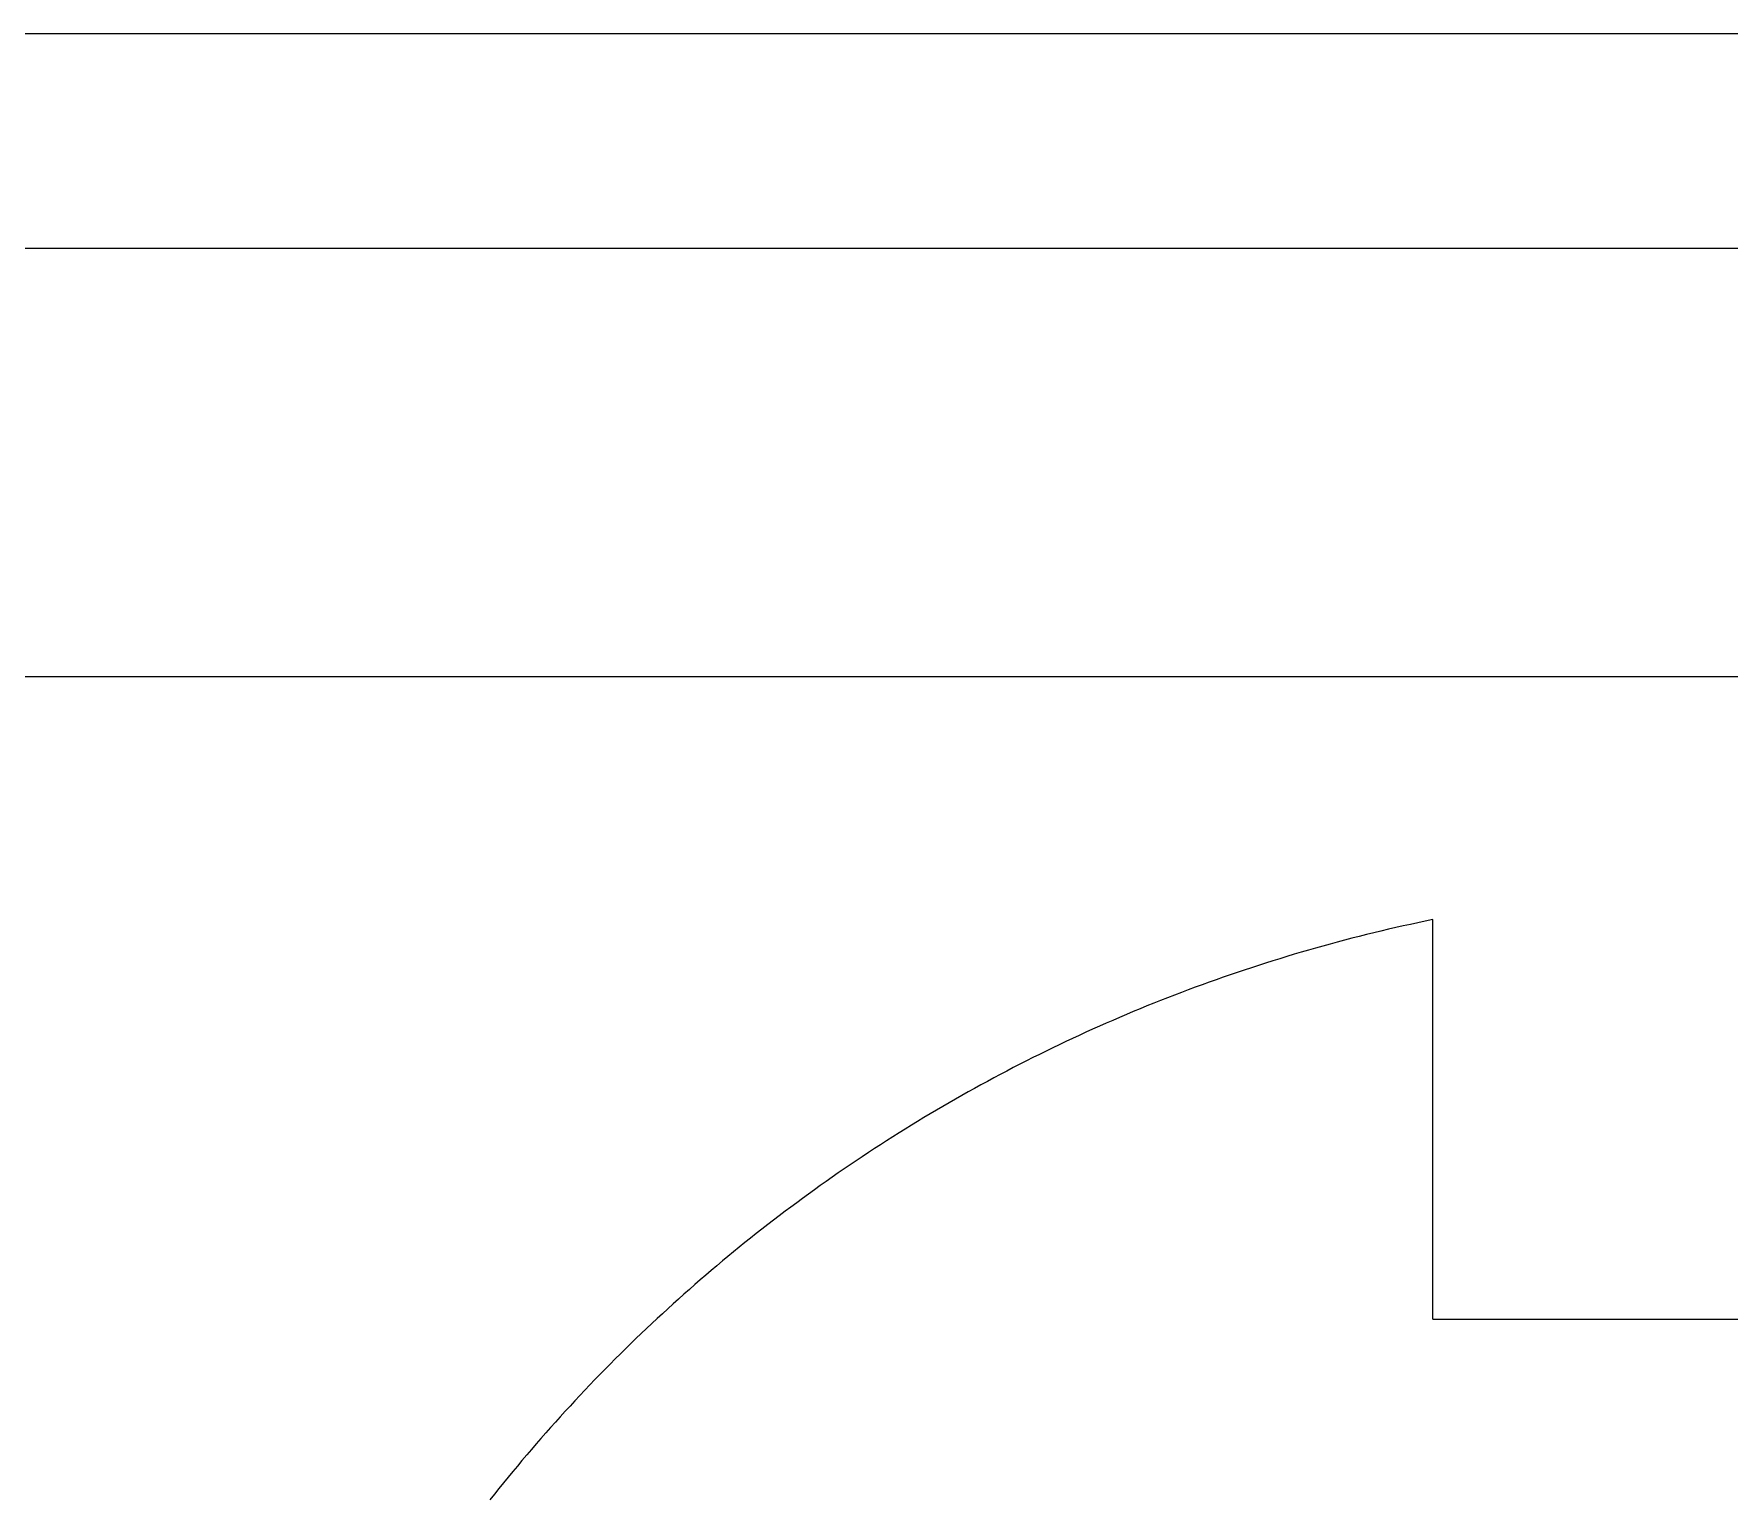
# Model space of a CAD drawing. Extents: x 0 to 279, y 0 to 212.
# Drawn here: x 67.24 to 83.38, y 33.45 to 47.36 of the extents above; entities that cross this region are included whole.
import ezdxf

# ---------------------------------------------------------------- set-up
doc = ezdxf.new("R2010")
doc.units = 0
doc.layers.add('LAYER_1', color=18, linetype='CONTINUOUS')

msp = doc.modelspace()

# ---------------------------------------------------------------- linework, layer by layer
at = {"layer": 'LAYER_1'}
for points in [[(84.542, 47.362), (83.041, 47.362), (81.533, 47.362), (80.016, 47.362), (78.493, 47.362), (76.964, 47.362), (75.43, 47.362), (73.891, 47.362), (72.348, 47.362), (69.254, 47.362), (66.154, 47.362)], [(66.154, 45.323), (69.254, 45.323), (72.348, 45.323), (73.891, 45.323), (75.43, 45.323), (76.964, 45.323), (78.493, 45.323), (80.016, 45.323), (81.533, 45.323), (83.042, 45.323), (84.542, 45.323)], [(66.154, 41.243), (69.254, 41.243), (72.348, 41.243), (73.891, 41.243), (75.43, 41.243), (76.964, 41.243), (78.493, 41.243), (80.016, 41.243), (81.533, 41.243), (83.042, 41.243), (84.542, 41.243)], [(80.56, 38.93), (80.489, 38.915), (80.419, 38.9), (80.348, 38.885), (80.278, 38.87), (80.208, 38.854), (80.138, 38.838), (80.068, 38.821), (79.999, 38.804), (79.929, 38.787), (79.86, 38.77), (79.79, 38.752), (79.721, 38.734), (79.652, 38.716), (79.583, 38.697), (79.514, 38.678), (79.446, 38.659), (79.377, 38.64), (79.309, 38.62), (79.241, 38.6), (79.173, 38.579), (79.105, 38.558), (79.037, 38.537), (78.969, 38.516), (78.901, 38.494), (78.834, 38.472), (78.767, 38.45), (78.7, 38.428), (78.633, 38.405), (78.566, 38.382), (78.499, 38.358), (78.432, 38.334), (78.366, 38.31), (78.3, 38.286), (78.234, 38.261), (78.168, 38.237), (78.102, 38.211), (78.036, 38.186), (77.97, 38.16), (77.905, 38.134), (77.84, 38.108), (77.775, 38.081), (77.71, 38.054), (77.645, 38.027), (77.58, 37.999), (77.516, 37.971), (77.451, 37.943), (77.387, 37.915), (77.323, 37.886), (77.259, 37.857), (77.196, 37.828), (77.132, 37.799), (77.069, 37.769), (77.006, 37.739), (76.943, 37.709), (76.88, 37.678), (76.817, 37.647), (76.754, 37.616), (76.692, 37.584), (76.63, 37.553), (76.568, 37.521), (76.506, 37.488), (76.444, 37.456), (76.382, 37.423), (76.321, 37.39), (76.26, 37.357), (76.199, 37.323), (76.138, 37.289), (76.077, 37.255), (76.017, 37.221), (75.956, 37.186), (75.896, 37.151), (75.836, 37.116), (75.776, 37.081), (75.716, 37.045), (75.657, 37.009), (75.598, 36.973), (75.539, 36.936), (75.48, 36.899), (75.421, 36.862), (75.362, 36.825), (75.304, 36.787), (75.246, 36.75), (75.188, 36.712), (75.13, 36.673), (75.072, 36.635), (75.015, 36.596), (74.957, 36.557), (74.9, 36.518), (74.843, 36.478), (74.787, 36.438), (74.73, 36.398), (74.674, 36.358), (74.618, 36.317), (74.562, 36.276), (74.506, 36.235), (74.45, 36.194), (74.395, 36.153), (74.34, 36.111), (74.285, 36.069), (74.23, 36.027), (74.175, 35.984), (74.121, 35.941), (74.067, 35.898), (74.013, 35.855), (73.959, 35.812), (73.905, 35.768), (73.852, 35.724), (73.799, 35.68), (73.746, 35.635), (73.693, 35.591), (73.64, 35.546), (73.588, 35.501), (73.536, 35.455), (73.484, 35.41), (73.432, 35.364), (73.381, 35.318), (73.329, 35.272), (73.278, 35.225), (73.227, 35.178), (73.177, 35.131), (73.126, 35.084), (73.076, 35.037), (73.026, 34.989), (72.976, 34.941), (72.927, 34.893), (72.877, 34.845), (72.828, 34.797), (72.779, 34.748), (72.73, 34.699), (72.682, 34.65), (72.633, 34.6), (72.585, 34.551), (72.538, 34.501), (72.49, 34.451), (72.443, 34.401), (72.395, 34.35), (72.348, 34.299), (72.302, 34.249), (72.255, 34.197), (72.209, 34.146), (72.163, 34.095), (72.117, 34.043), (72.071, 33.991), (72.026, 33.939), (71.981, 33.886), (71.936, 33.834), (71.891, 33.781), (71.847, 33.728), (71.803, 33.675), (71.759, 33.621), (71.715, 33.568), (71.672, 33.514), (71.629, 33.46), (71.586, 33.406)], [(80.56, 35.125), (80.56, 35.125), (80.56, 35.125), (80.56, 35.125), (80.56, 35.126), (80.56, 35.126), (80.56, 35.127), (80.56, 35.127), (80.56, 35.128), (80.56, 35.128), (80.56, 35.129), (80.56, 35.13), (80.56, 35.131), (80.56, 35.132), (80.56, 35.133), (80.56, 35.135), (80.56, 35.136), (80.56, 35.137), (80.56, 35.139), (80.56, 35.14), (80.56, 35.142), (80.56, 35.144), (80.56, 35.145), (80.56, 35.147), (80.56, 35.149), (80.56, 35.151), (80.56, 35.153), (80.56, 35.156), (80.56, 35.158), (80.56, 35.16), (80.56, 35.163), (80.56, 35.165), (80.56, 35.168), (80.56, 35.173), (80.56, 35.179), (80.56, 35.185), (80.56, 35.191), (80.56, 35.198), (80.56, 35.204), (80.56, 35.212), (80.56, 35.219), (80.56, 35.227), (80.56, 35.235), (80.56, 35.243), (80.56, 35.252), (80.56, 35.26), (80.56, 35.269), (80.56, 35.279), (80.56, 35.288), (80.56, 35.298), (80.56, 35.309), (80.56, 35.319), (80.56, 35.33), (80.56, 35.34), (80.56, 35.352), (80.56, 35.363), (80.56, 35.375), (80.56, 35.387), (80.56, 35.399), (80.56, 35.411), (80.56, 35.424), (80.56, 35.436), (80.56, 35.449), (80.56, 35.463), (80.56, 35.476), (80.56, 35.49), (80.56, 35.504), (80.56, 35.518), (80.56, 35.532), (80.56, 35.547), (80.56, 35.561), (80.56, 35.576), (80.56, 35.592), (80.56, 35.607), (80.56, 35.622), (80.56, 35.638), (80.56, 35.654), (80.56, 35.67), (80.56, 35.686), (80.56, 35.703), (80.56, 35.719), (80.56, 35.736), (80.56, 35.753), (80.56, 35.77), (80.56, 35.788), (80.56, 35.805), (80.56, 35.823), (80.56, 35.841), (80.56, 35.859), (80.56, 35.877), (80.56, 35.895), (80.56, 35.913), (80.56, 35.932), (80.56, 35.951), (80.56, 35.969), (80.56, 35.988), (80.56, 36.007), (80.56, 36.027), (80.56, 36.046), (80.56, 36.065), (80.56, 36.085), (80.56, 36.105), (80.56, 36.125), (80.56, 36.145), (80.56, 36.165), (80.56, 36.185), (80.56, 36.205), (80.56, 36.225), (80.56, 36.246), (80.56, 36.267), (80.56, 36.287), (80.56, 36.308), (80.56, 36.329), (80.56, 36.35), (80.56, 36.371), (80.56, 36.392), (80.56, 36.413), (80.56, 36.456), (80.56, 36.499), (80.56, 36.542), (80.56, 36.585), (80.56, 36.629), (80.56, 36.672), (80.56, 36.716), (80.56, 36.761), (80.56, 36.805), (80.56, 36.849), (80.56, 36.938), (80.56, 37.027), (80.56, 37.116), (80.56, 37.205), (80.56, 37.25), (80.56, 37.294), (80.56, 37.338), (80.56, 37.382), (80.56, 37.426), (80.56, 37.47), (80.56, 37.513), (80.56, 37.556), (80.56, 37.599), (80.56, 37.642), (80.56, 37.663), (80.56, 37.684), (80.56, 37.705), (80.56, 37.726), (80.56, 37.747), (80.56, 37.767), (80.56, 37.788), (80.56, 37.809), (80.56, 37.829), (80.56, 37.85), (80.56, 37.87), (80.56, 37.89), (80.56, 37.91), (80.56, 37.93), (80.56, 37.95), (80.56, 37.97), (80.56, 37.989), (80.56, 38.009), (80.56, 38.028), (80.56, 38.047), (80.56, 38.066), (80.56, 38.085), (80.56, 38.104), (80.56, 38.123), (80.56, 38.141), (80.56, 38.16), (80.56, 38.178), (80.56, 38.196), (80.56, 38.214), (80.56, 38.232), (80.56, 38.249), (80.56, 38.267), (80.56, 38.284), (80.56, 38.301), (80.56, 38.318), (80.56, 38.335), (80.56, 38.352), (80.56, 38.368), (80.56, 38.384), (80.56, 38.401), (80.56, 38.416), (80.56, 38.432), (80.56, 38.448), (80.56, 38.463), (80.56, 38.478), (80.56, 38.493), (80.56, 38.508), (80.56, 38.522), (80.56, 38.537), (80.56, 38.551), (80.56, 38.565), (80.56, 38.578), (80.56, 38.592), (80.56, 38.605), (80.56, 38.618), (80.56, 38.631), (80.56, 38.644), (80.56, 38.656), (80.56, 38.668), (80.56, 38.68), (80.56, 38.692), (80.56, 38.703), (80.56, 38.714), (80.56, 38.725), (80.56, 38.736), (80.56, 38.746), (80.56, 38.756), (80.56, 38.766), (80.56, 38.776), (80.56, 38.785), (80.56, 38.794), (80.56, 38.803), (80.56, 38.812), (80.56, 38.82), (80.56, 38.828), (80.56, 38.836), (80.56, 38.843), (80.56, 38.85), (80.56, 38.857), (80.56, 38.864), (80.56, 38.87), (80.56, 38.876), (80.56, 38.881), (80.56, 38.887), (80.56, 38.889), (80.56, 38.892), (80.56, 38.894), (80.56, 38.897), (80.56, 38.899), (80.56, 38.901), (80.56, 38.903), (80.56, 38.905), (80.56, 38.907), (80.56, 38.909), (80.56, 38.911), (80.56, 38.913), (80.56, 38.914), (80.56, 38.916), (80.56, 38.917), (80.56, 38.919), (80.56, 38.92), (80.56, 38.921), (80.56, 38.922), (80.56, 38.923), (80.56, 38.924), (80.56, 38.925), (80.56, 38.926), (80.56, 38.927), (80.56, 38.927), (80.56, 38.928), (80.56, 38.929), (80.56, 38.929), (80.56, 38.929), (80.56, 38.929), (80.56, 38.93), (80.56, 38.93)], [(80.56, 35.125), (80.56, 35.125), (80.56, 35.125), (80.56, 35.125), (80.561, 35.125), (80.561, 35.125), (80.562, 35.125), (80.563, 35.125), (80.564, 35.125), (80.565, 35.125), (80.567, 35.125), (80.568, 35.125), (80.57, 35.125), (80.571, 35.125), (80.573, 35.125), (80.575, 35.125), (80.577, 35.125), (80.579, 35.125), (80.582, 35.125), (80.584, 35.125), (80.587, 35.125), (80.59, 35.125), (80.593, 35.125), (80.596, 35.125), (80.599, 35.125), (80.602, 35.125), (80.605, 35.125), (80.609, 35.125), (80.613, 35.125), (80.616, 35.125), (80.62, 35.125), (80.624, 35.125), (80.628, 35.125), (80.637, 35.125), (80.646, 35.125), (80.656, 35.125), (80.666, 35.125), (80.676, 35.125), (80.687, 35.125), (80.699, 35.125), (80.711, 35.125), (80.723, 35.125), (80.736, 35.125), (80.75, 35.125), (80.763, 35.125), (80.777, 35.125), (80.792, 35.125), (80.807, 35.125), (80.823, 35.125), (80.838, 35.125), (80.855, 35.125), (80.872, 35.125), (80.889, 35.125), (80.906, 35.125), (80.924, 35.125), (80.942, 35.125), (80.961, 35.125), (80.98, 35.125), (81, 35.125), (81.02, 35.125), (81.04, 35.125), (81.06, 35.125), (81.081, 35.125), (81.103, 35.125), (81.124, 35.125), (81.146, 35.125), (81.169, 35.125), (81.191, 35.125), (81.214, 35.125), (81.238, 35.125), (81.262, 35.125), (81.286, 35.125), (81.31, 35.125), (81.335, 35.125), (81.36, 35.125), (81.385, 35.125), (81.41, 35.125), (81.436, 35.125), (81.463, 35.125), (81.489, 35.125), (81.516, 35.125), (81.543, 35.125), (81.57, 35.125), (81.598, 35.125), (81.625, 35.125), (81.654, 35.125), (81.682, 35.125), (81.711, 35.125), (81.739, 35.125), (81.769, 35.125), (81.798, 35.125), (81.827, 35.125), (81.857, 35.125), (81.887, 35.125), (81.918, 35.125), (81.948, 35.125), (81.979, 35.125), (82.01, 35.125), (82.041, 35.125), (82.072, 35.125), (82.104, 35.125), (82.135, 35.125), (82.167, 35.125), (82.199, 35.125), (82.232, 35.125), (82.264, 35.125), (82.297, 35.125), (82.329, 35.125), (82.362, 35.125), (82.395, 35.125), (82.429, 35.125), (82.462, 35.125), (82.496, 35.125), (82.529, 35.125), (82.563, 35.125), (82.597, 35.125), (82.631, 35.125), (82.7, 35.125), (82.769, 35.125), (82.838, 35.125), (82.908, 35.125), (82.978, 35.125), (83.048, 35.125), (83.119, 35.125), (83.19, 35.125), (83.261, 35.125), (83.333, 35.125), (83.476, 35.125)]]:
    msp.add_lwpolyline(points, dxfattribs=at)

doc.saveas('drawing.dxf')
